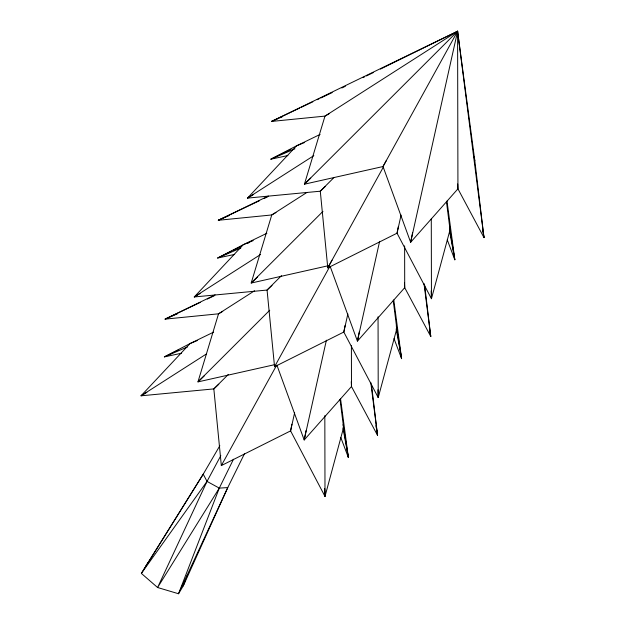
<?xml version="1.0" encoding="UTF-8"?>
<svg xmlns="http://www.w3.org/2000/svg" width="625" height="625" viewBox="0 0 625 625"><rect width="100%" height="100%" fill="white"/><g stroke="black" fill="none" stroke-linecap="round" stroke-linejoin="round"><path stroke-width="0.94" d="M457.508 33.188L457.594 31.25L271.531 121.43L324.984 116.109L329.211 113.68M291.898 424.211L290.594 430.891L325 496.43L343.602 427.516L340.008 399.43M345.125 325.359L343.82 332.039L378.227 397.578L396.82 328.664L393.234 300.578M398.344 226.508L397.047 233.188L431.453 298.727L450.047 229.813L446.461 201.727M306.125 430.438L304.188 439.992L276.898 365.148M359.352 331.586L357.414 341.141L330.125 266.297M412.578 232.734L410.641 242.289L383.016 166.539L457.594 31.25L474.82 160.695L483.984 237.625L457.938 188.828L457.703 183.953M294.625 412.773L290.594 430.891L221.328 465.586L213.836 388.906L228.273 374.492M326.398 340.18L304.188 439.992L351.484 386.531L351.398 345.68M347.852 313.922L343.82 332.039L274.555 366.734L267.062 290.055L281.5 275.641M379.625 241.328L357.414 341.141L404.711 287.68L404.625 245.852M401.078 215.07L397.047 233.188L327.781 267.883L320.289 191.203L334.039 177.469M386.32 160.562L383.016 166.539L304.414 184.195L324.984 116.109L457.594 31.25L410.641 242.289L457.938 188.828L457.594 31.25L380.445 69.07M233.484 459.227L219.297 488.117L178.539 593.75L157.594 587.516L141.367 573.414L203.234 474.164L219.836 445.719M244.492 453.727L227.766 487.578L178.539 593.75L183.266 585.883L185.719 579.516M186.422 577.695L187.477 574.961M183.266 585.883L227.766 487.578L219.297 488.117L207.031 481.406L203.234 474.164L141.367 573.414L207.031 481.406L220.82 455.625M207.031 481.406L157.594 587.516L219.297 488.117M332.023 260.211L327.781 267.883L383.391 167.016M274.555 366.734L329.688 266.719M221.328 465.586L276.469 365.57M146.086 565.547L148.914 561.586M482.836 230.898L483.984 237.625L457.594 31.25L304.414 184.195L310.75 178.109M322.945 211.398L251.188 283.047L327.898 265.812M269.727 310.25L197.961 381.898L274.672 364.664M257.531 276.961L251.188 283.047L271.758 214.961L306.953 192.438M204.305 375.812L197.961 381.898L218.531 313.812L254.547 290.766M325.242 186.523L320.289 191.203L247.469 198.109L296.523 145.844L320.102 134.422M272.016 285.375L267.062 290.055L194.242 296.961L243.297 244.695L266.875 233.273M218.789 384.227L213.836 388.906L141.016 395.812L190.07 343.547L213.648 332.125M455.266 33.016L457.594 31.25M313.828 155.641L247.469 198.109L253.336 194.625M260.602 254.492L194.242 296.961L200.109 293.477M206.562 353.867L141.016 395.812L146.883 392.328M275.984 212.531L271.758 214.961L218.305 220.281L268.336 196.039M222.758 311.383L218.531 313.812L165.078 319.133L215.109 294.891M341.867 87.977L345.375 86.258M362.906 77.664L364.656 76.805M366.414 75.945L373.43 72.508M290.961 149.312L270.836 159.18L287.898 155.555M231.609 251.164L217.609 258.031L234.672 254.406M233.359 250.305L240.359 246.875M247.359 243.445L249.109 242.586M178.383 350.016L164.383 356.883L181.445 353.258M299.664 108.055L271.531 121.43L277.781 118.719M301.422 107.219L312.852 101.781M317.25 99.688L319.008 98.852M320.766 98.016L332.195 92.578M259.625 200.633L218.305 220.281L229.016 215.641M264.023 198.539L267.539 196.867M200.25 302.406L165.078 319.133L177.578 313.719M207.281 299.062L214.312 295.719M279.57 117.945L282.242 116.789M294.93 148.797L270.836 159.18L296.523 145.844L304.625 142.5M240.812 248.031L217.609 258.031L243.297 244.695L253.203 240.609M187.586 346.883L164.383 356.883L190.07 343.547L197.273 340.578M447.258 239.828L454.82 259.797L447 201.055M394.031 338.68L401.594 358.648L393.773 299.906M340.805 437.531L348.367 457.5L340.547 398.758M474.047 156.883L474.82 160.695M449.508 226.938L454.82 259.797L449.563 231.047M396.281 325.789L401.594 358.648L396.156 328.938M343.055 424.641L348.367 457.5L342.938 427.789M429.609 329.75L430.758 336.477L404.711 287.68L404.477 282.805M375.891 425.719L376.219 427.641M376.547 429.562L377.531 435.328L351.484 386.531L351.25 381.656M423.977 283.438L430.758 336.477L424.688 285.508M370.75 382.289L377.531 435.328L371.461 384.359M431.187 290.93L431.453 298.727L431.281 218.906M377.961 389.781L378.227 397.578L378.055 316.781M324.734 488.633L325 496.43L324.828 415.633"/></g></svg>
